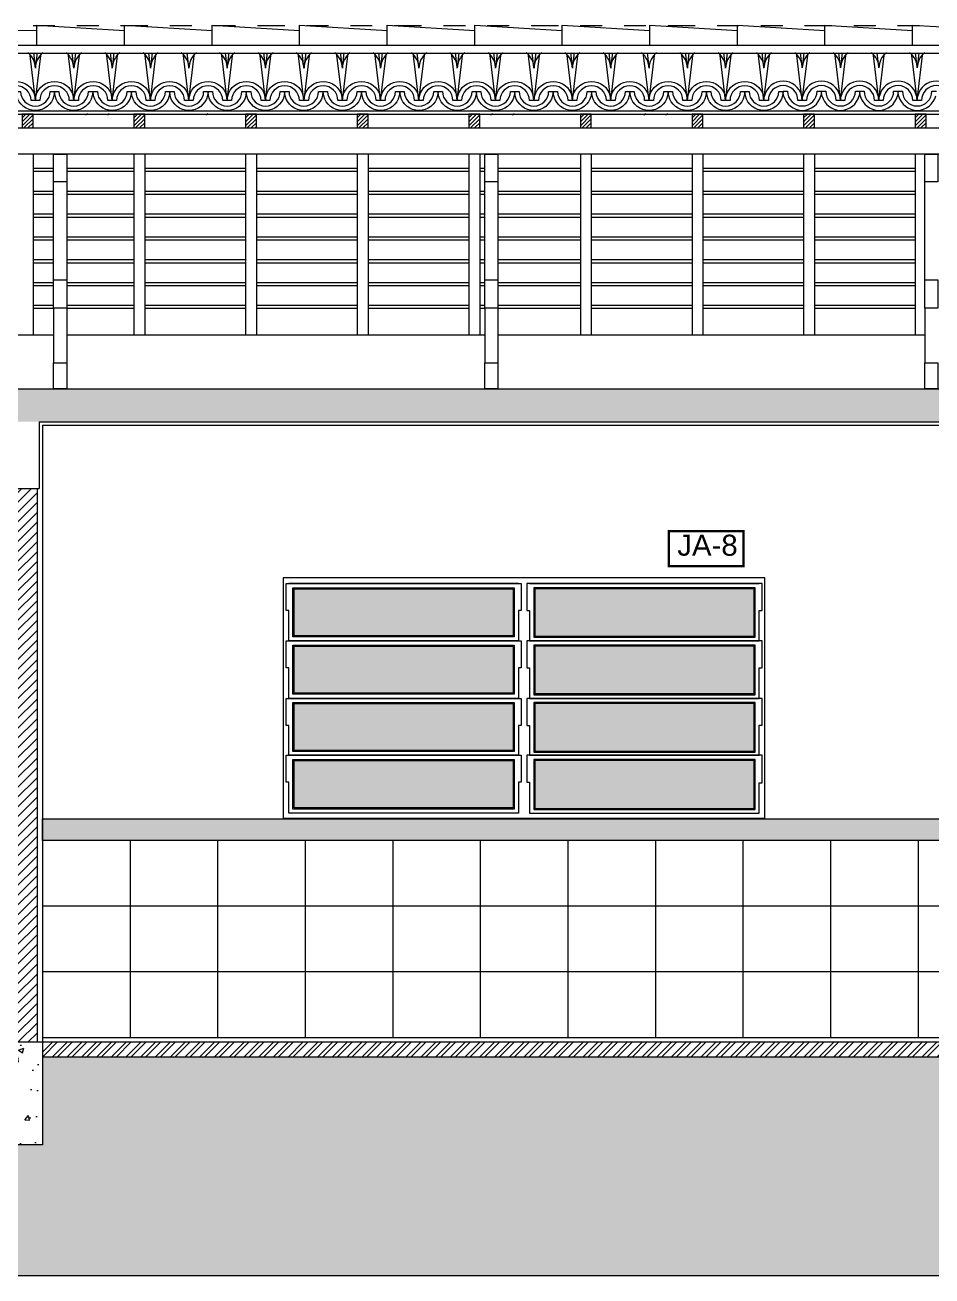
# Model space of a CAD drawing. Extents: x 183 to 373, y 23 to 105.
# Drawn here: x 257.56 to 261.7, y 79.7 to 85.42 of the extents above; entities that cross this region are included whole.
import ezdxf

# ---------------------------------------------------------------- set-up
doc = ezdxf.new("R2010")
doc.units = 0
doc.header["$LTSCALE"] = 0.005
doc.linetypes.add('C5', pattern=[60, 50, -5, 0, -5])
doc.linetypes.add('TRAÇO-2PTOS_P', pattern=[0.625, 0.25, -0.125, 0, -0.125, 0, -0.125])
doc.layers.get('0').update_dxf_attribs({"linetype": 'CONTINUOUS'})
for name, color, linetype in [('01', 1, 'CONTINUOUS'), ('252', 252, 'CONTINUOUS'), ('A-COTAS', 1, 'CONTINUOUS'), ('A-ESQUADRIAS', 2, 'CONTINUOUS'), ('A-PAREDE', 5, 'CONTINUOUS'), ('ARQ-EXO-1_100', 251, 'C5'), ('ARQ-HTC', 9, 'CONTINUOUS'), ('ARQ-PIS-CORTE', 2, 'CONTINUOUS'), ('ARQ-SMB-1_100', 1, 'CONTINUOUS'), ('ARQ-TLH-VISTA1', 2, 'CONTINUOUS'), ('ARQ-TLH-VISTA2', 1, 'CONTINUOUS'), ('ARQ-TXT-1_075', 2, 'CONTINUOUS'), ('BL-AR-TELHA 2', 2, 'CONTINUOUS'), ('MADEIRAMENTO', 2, 'CONTINUOUS')]:
    doc.layers.add(name, color=color, linetype=linetype)
doc.styles.add('ESC-50-A20', font='arial.ttf', dxfattribs={"height": 0.1})
pattern_1 = [(50, (92.865, 34.55552), (0.25505854, -0.02231472), [0.02667, -0.29337]), (355, (92.865, 34.55552), (-0.0493408, 0.2674796), [0.021336, -0.2346968]), (100.45144, (92.88625, 34.55366), (0.20571775, 0.24516485), [0.022666, -0.24932634]), (46.1842, (92.865, 34.62664), (0.37951066, -0.05885926), [0.040005, -0.440055]), (96.63556, (92.89662, 34.62174), (0.3323658, 0.3463966), [0.033999, -0.37398985]), (351.18415, (92.865, 34.62664), (0.3323658, 0.3463966), [0.03200395, -0.3520436]), (21, (92.90056, 34.60886), (0.21226015, -0.14317128), [0.02667, -0.29337]), (326, (92.90056, 34.60886), (0.08652284, 0.25786315), [0.021336, -0.234696]), (71.45144, (92.91824, 34.59693), (0.298783, 0.11469188), [0.022666, -0.2493259]), (37.5, (92.865, 34.55552), (0.004324045, 0.118377054), [0, -0.2318512, 0, -0.238252, 0, -0.235585]), (7.5, (92.865, 34.55552), (0.09354753, 0.140252805), [0, -0.1358392, 0, -0.2265172, 0, -0.089789]), (327.5, (92.7857, 34.55552), (0.189826833, -0.00802024), [0, -0.0889, 0, -0.277368, 0, -0.368046]), (317.5, (92.75014, 34.55552), (0.20738085, 0.03559709), [0, -0.11557, 0, -0.1842008, 0, -0.261366])]

msp = doc.modelspace()

# ---------------------------------------------------------------- hatches: boundary and pattern name
at = {"layer": 'A-COTAS'}
h = msp.add_hatch(color=252, dxfattribs=at)
h.set_gradient(color1=(91, 91, 91), one_color=1, tint=1, name='INVHEMISPHERICAL')
h.paths.add_polyline_path([(258.7867, 82.8394), (258.7867, 82.6249), (259.7879, 82.6249), (259.7879, 82.8394)])
h.paths.add_polyline_path([(258.7867, 82.5769), (258.7867, 82.3624), (259.7879, 82.3624), (259.7879, 82.5769)])
h.paths.add_polyline_path([(258.7867, 82.3144), (258.7867, 82.0999), (259.7879, 82.0999), (259.7879, 82.3144)])
h.paths.add_polyline_path([(258.7867, 82.0544), (258.7867, 81.8374), (259.7879, 81.8374), (259.7879, 82.0544)])
h.paths.add_polyline_path([(260.8879, 82.6226), (260.8879, 82.8394), (259.8867, 82.8394), (259.8867, 82.6226)])
h.paths.add_polyline_path([(260.8879, 82.3601), (260.8879, 82.5769), (259.8867, 82.5769), (259.8867, 82.3601)])
h.paths.add_polyline_path([(260.8879, 82.0976), (260.8879, 82.3144), (259.8867, 82.3144), (259.8867, 82.0976)])
h.paths.add_polyline_path([(259.8867, 82.0544), (259.8867, 81.8351), (260.8879, 81.8351), (260.8879, 82.0544)])
at = {"layer": 'A-ESQUADRIAS'}
h = msp.add_hatch(dxfattribs=at)
h.set_pattern_fill('GOST_WOOD', color=251, scale=0.01, angle=90)
h.set_pattern_definition([(180, (218.797824, -81.4883), (7e-18, 0.06), [0.1, -0.02]), (180, (218.817824, -81.4683), (7e-18, 0.06), [0.06, -0.015, 0.03, -0.015]), (180, (218.847824, -81.4483), (7e-18, 0.06), [0.1, -0.02])])
h.paths.add_polyline_path([(265.6373, 81.688), (265.6373, 81.788), (257.6373, 81.788), (257.6373, 81.688)])
at = {"layer": 'ARQ-HTC'}
h = msp.add_hatch(dxfattribs=at)
h.set_pattern_fill('ANSI31', color=256, scale=0.004, style=0)
h.set_pattern_definition([(45, (10.10506, 37.775708), (-0.0089802561, 0.0089802561), [])])
h.paths.add_polyline_path([(257.5447, 84.9458), (257.5947, 84.9458), (257.5947, 85.0085), (257.5447, 85.0085)])
h = msp.add_hatch(dxfattribs=at)
h.set_pattern_fill('ANSI31', color=256, scale=0.004, style=0)
h.set_pattern_definition([(45, (10.61506, 37.775708), (-0.0089802561, 0.0089802561), [])])
h.paths.add_polyline_path([(258.0547, 84.9458), (258.1047, 84.9458), (258.1047, 85.0085), (258.0547, 85.0085)])
h = msp.add_hatch(dxfattribs=at)
h.set_pattern_fill('ANSI31', color=256, scale=0.004, style=0)
h.set_pattern_definition([(45, (10.61506, 37.775708), (-0.0089802561, 0.0089802561), [])])
h.paths.add_polyline_path([(258.0547, 84.9458), (258.1047, 84.9458), (258.1047, 85.0085), (258.0547, 85.0085)])
h = msp.add_hatch(dxfattribs=at)
h.set_pattern_fill('ANSI31', color=256, scale=0.004, style=0)
h.set_pattern_definition([(45, (11.12506, 37.775708), (-0.0089802561, 0.0089802561), [])])
h.paths.add_polyline_path([(258.5647, 84.9458), (258.6147, 84.9458), (258.6147, 85.0085), (258.5647, 85.0085)])
h = msp.add_hatch(dxfattribs=at)
h.set_pattern_fill('ANSI31', color=256, scale=0.004, style=0)
h.set_pattern_definition([(45, (11.63506, 37.775708), (-0.0089802561, 0.0089802561), [])])
h.paths.add_polyline_path([(259.0747, 84.9458), (259.1247, 84.9458), (259.1247, 85.0085), (259.0747, 85.0085)])
h = msp.add_hatch(dxfattribs=at)
h.set_pattern_fill('ANSI31', color=256, scale=0.004, style=0)
h.set_pattern_definition([(45, (12.14506, 37.775708), (-0.0089802561, 0.0089802561), [])])
h.paths.add_polyline_path([(259.5847, 84.9458), (259.6347, 84.9458), (259.6347, 85.0085), (259.5847, 85.0085)])
h = msp.add_hatch(dxfattribs=at)
h.set_pattern_fill('ANSI31', color=256, scale=0.004, style=0)
h.set_pattern_definition([(45, (12.65506, 37.775708), (-0.0089802561, 0.0089802561), [])])
h.paths.add_polyline_path([(260.0947, 84.9458), (260.1447, 84.9458), (260.1447, 85.0085), (260.0947, 85.0085)])
h = msp.add_hatch(dxfattribs=at)
h.set_pattern_fill('ANSI31', color=256, scale=0.004, style=0)
h.set_pattern_definition([(45, (13.16506, 37.775708), (-0.0089802561, 0.0089802561), [])])
h.paths.add_polyline_path([(260.6047, 84.9458), (260.6547, 84.9458), (260.6547, 85.0085), (260.6047, 85.0085)])
h = msp.add_hatch(dxfattribs=at)
h.set_pattern_fill('ANSI31', color=256, scale=0.004, style=0)
h.set_pattern_definition([(45, (13.67506, 37.775708), (-0.0089802561, 0.0089802561), [])])
h.paths.add_polyline_path([(261.1147, 84.9458), (261.1647, 84.9458), (261.1647, 85.0085), (261.1147, 85.0085)])
h = msp.add_hatch(dxfattribs=at)
h.set_pattern_fill('ANSI31', color=256, scale=0.004, style=0)
h.set_pattern_definition([(45, (14.18506, 37.775708), (-0.0089802561, 0.0089802561), [])])
h.paths.add_polyline_path([(261.6247, 84.9458), (261.6747, 84.9458), (261.6747, 85.0085), (261.6247, 85.0085)])
h = msp.add_hatch(dxfattribs=at)
h.set_pattern_fill('AR-CONC', color=251, scale=0.0014, style=0)
h.set_pattern_definition(pattern_1)
h.paths.add_polyline_path([(262.7419, 83.7528), (253.4798, 83.7528), (253.4798, 83.6028), (262.7419, 83.6028)])
h = msp.add_hatch(dxfattribs=at)
h.set_pattern_fill('ANSI31', color=251, scale=0.01, style=0)
h.set_pattern_definition([(45, (92.864996, 34.55552), (-0.0224506403, 0.0224506403), [])])
h.paths.add_polyline_path([(257.5123, 83.2978), (257.6123, 83.2978), (257.6123, 80.7678), (257.5123, 80.7678)])
h = msp.add_hatch(dxfattribs=at)
h.set_pattern_fill('AR-CONC', color=251, scale=0.0014, style=0)
h.set_pattern_definition(pattern_1)
h.paths.add_polyline_path([(257.6373, 80.7678), (257.4873, 80.7678), (257.4873, 80.2978), (257.6373, 80.2978)])
h = msp.add_hatch(dxfattribs=at)
h.set_pattern_fill('ANSI32', color=251, scale=0.005, style=0)
h.set_pattern_definition([(45, (92.864996, 34.55552), (-0.03367596, 0.03367596), []), (45, (92.887447, 34.55552), (-0.03367596, 0.03367596), [])])
h.paths.add_polyline_path([(257.6373, 80.6978), (265.6373, 80.6978), (265.6373, 80.7678), (257.6373, 80.7678)])
h = msp.add_hatch(dxfattribs=at)
h.set_pattern_fill('EARTH', color=252, scale=0.02, angle=45, style=0)
h.set_pattern_definition([(45, (92.865, 34.55552), (1e-17, 0.17960512), [0.127, -0.127]), (45, (92.83132, 34.5892), (1e-17, 0.17960512), [0.127, -0.127]), (45, (92.79764, 34.62287), (1e-17, 0.17960512), [0.127, -0.127]), (135, (92.79764, 34.64532), (-0.17960512, 1e-17), [0.127, -0.127]), (135, (92.83132, 34.679), (-0.17960512, 1e-17), [0.127, -0.127]), (135, (92.865, 34.71267), (-0.17960512, 1e-17), [0.127, -0.127])])
h.paths.add_polyline_path([(249.3373, 80.2978), (249.3373, 80.6978), (247.7524, 80.6978), (247.7524, 79.6978), (267.5675, 79.6978), (267.5675, 80.6478), (265.7873, 80.6478), (265.7873, 80.2978), (265.6373, 80.2978), (265.6373, 80.6978), (257.6373, 80.6978), (257.6373, 80.2978), (257.4873, 80.2978), (257.4873, 80.6978), (249.4873, 80.6978), (249.4873, 80.2978)])

# ---------------------------------------------------------------- linework, layer by layer
at = {"color": 1}
msp.add_line((257.6373, 83.5878), (265.6373, 83.5878), dxfattribs=at)
at = {"color": 3}
for points in [[(257.5447, 84.9458), (257.5947, 84.9458), (257.5947, 85.0085), (257.5447, 85.0085)], [(258.0547, 84.9458), (258.1047, 84.9458), (258.1047, 85.0085), (258.0547, 85.0085)], [(258.0547, 84.9458), (258.1047, 84.9458), (258.1047, 85.0085), (258.0547, 85.0085)], [(258.5647, 84.9458), (258.6147, 84.9458), (258.6147, 85.0085), (258.5647, 85.0085)], [(259.0747, 84.9458), (259.1247, 84.9458), (259.1247, 85.0085), (259.0747, 85.0085)], [(259.5847, 84.9458), (259.6347, 84.9458), (259.6347, 85.0085), (259.5847, 85.0085)], [(260.0947, 84.9458), (260.1447, 84.9458), (260.1447, 85.0085), (260.0947, 85.0085)], [(260.6047, 84.9458), (260.6547, 84.9458), (260.6547, 85.0085), (260.6047, 85.0085)], [(261.1147, 84.9458), (261.1647, 84.9458), (261.1647, 85.0085), (261.1147, 85.0085)], [(261.6247, 84.9458), (261.6747, 84.9458), (261.6747, 85.0085), (261.6247, 85.0085)]]:
    msp.add_lwpolyline(points, close=True, dxfattribs=at)
at = {"layer": '01', "color": 251}
for p, q in [((257.5947, 84.8262), (257.5947, 84.0007)), ((258.0547, 84.8262), (258.0547, 84.0007)), ((258.0547, 84.8262), (258.0547, 84.0007)), ((258.1047, 84.8262), (258.1047, 84.0007)), ((258.1047, 84.8262), (258.1047, 84.0007)), ((258.5647, 84.8262), (258.5647, 84.0007)), ((258.6147, 84.8262), (258.6147, 84.0007)), ((259.0747, 84.8262), (259.0747, 84.0007)), ((259.1247, 84.8262), (259.1247, 84.0007)), ((259.5847, 84.8262), (259.5847, 84.0007)), ((259.6347, 84.8262), (259.6347, 84.0007)), ((260.0947, 84.8262), (260.0947, 84.0007)), ((260.1447, 84.8262), (260.1447, 84.0007)), ((260.6047, 84.8262), (260.6047, 84.0007)), ((260.6547, 84.8262), (260.6547, 84.0007)), ((261.1147, 84.8262), (261.1147, 84.0007)), ((261.1647, 84.8262), (261.1647, 84.0007)), ((261.6247, 84.8262), (261.6247, 84.0007)), ((257.6883, 84.7608), (257.5947, 84.7608)), ((258.0547, 84.7608), (257.7483, 84.7608)), ((258.5647, 84.7608), (258.1047, 84.7608)), ((259.0747, 84.7608), (258.6147, 84.7608)), ((259.5847, 84.7608), (259.1247, 84.7608)), ((259.6583, 84.7608), (259.6347, 84.7608)), ((260.0947, 84.7608), (259.7183, 84.7608)), ((260.6047, 84.7608), (260.1447, 84.7608)), ((261.1147, 84.7608), (260.6547, 84.7608)), ((261.6247, 84.7608), (261.1647, 84.7608)), ((257.6883, 84.7463), (257.5947, 84.7463)), ((258.0547, 84.7463), (257.7483, 84.7463)), ((258.5647, 84.7463), (258.1047, 84.7463)), ((259.0747, 84.7463), (258.6147, 84.7463)), ((259.5847, 84.7463), (259.1247, 84.7463)), ((259.6583, 84.7463), (259.6347, 84.7463)), ((260.0947, 84.7463), (259.7183, 84.7463)), ((260.6047, 84.7463), (260.1447, 84.7463)), ((261.1147, 84.7463), (260.6547, 84.7463)), ((261.6247, 84.7463), (261.1647, 84.7463)), ((257.6883, 84.6556), (257.5947, 84.6556)), ((257.6883, 84.6411), (257.5947, 84.6411)), ((258.0547, 84.6556), (257.7483, 84.6556)), ((258.0547, 84.6411), (257.7483, 84.6411)), ((258.5647, 84.6556), (258.1047, 84.6556)), ((258.5647, 84.6411), (258.1047, 84.6411)), ((259.0747, 84.6556), (258.6147, 84.6556)), ((259.0747, 84.6411), (258.6147, 84.6411)), ((259.5847, 84.6556), (259.1247, 84.6556)), ((259.5847, 84.6411), (259.1247, 84.6411)), ((259.6583, 84.6556), (259.6347, 84.6556)), ((259.6583, 84.6411), (259.6347, 84.6411)), ((260.0947, 84.6556), (259.7183, 84.6556)), ((260.0947, 84.6411), (259.7183, 84.6411)), ((260.6047, 84.6556), (260.1447, 84.6556)), ((260.6047, 84.6411), (260.1447, 84.6411)), ((261.1147, 84.6556), (260.6547, 84.6556)), ((261.1147, 84.6411), (260.6547, 84.6411)), ((261.6247, 84.6556), (261.1647, 84.6556)), ((261.6247, 84.6411), (261.1647, 84.6411)), ((257.6883, 84.5513), (257.5947, 84.5513)), ((257.6883, 84.5368), (257.5947, 84.5368)), ((258.0547, 84.5513), (257.7483, 84.5513)), ((258.0547, 84.5368), (257.7483, 84.5368)), ((258.5647, 84.5513), (258.1047, 84.5513)), ((258.5647, 84.5368), (258.1047, 84.5368)), ((259.0747, 84.5513), (258.6147, 84.5513)), ((259.0747, 84.5368), (258.6147, 84.5368)), ((259.5847, 84.5513), (259.1247, 84.5513)), ((259.5847, 84.5368), (259.1247, 84.5368)), ((259.6583, 84.5513), (259.6347, 84.5513)), ((259.6583, 84.5368), (259.6347, 84.5368)), ((260.0947, 84.5513), (259.7183, 84.5513)), ((260.0947, 84.5368), (259.7183, 84.5368)), ((260.6047, 84.5513), (260.1447, 84.5513)), ((260.6047, 84.5368), (260.1447, 84.5368)), ((261.1147, 84.5513), (260.6547, 84.5513)), ((261.1147, 84.5368), (260.6547, 84.5368)), ((261.6247, 84.5513), (261.1647, 84.5513)), ((261.6247, 84.5368), (261.1647, 84.5368)), ((257.6883, 84.4469), (257.5947, 84.4469)), ((257.6883, 84.4325), (257.5947, 84.4325)), ((258.0547, 84.4469), (257.7483, 84.4469)), ((258.0547, 84.4325), (257.7483, 84.4325)), ((258.5647, 84.4469), (258.1047, 84.4469)), ((258.5647, 84.4325), (258.1047, 84.4325)), ((259.0747, 84.4469), (258.6147, 84.4469)), ((259.0747, 84.4325), (258.6147, 84.4325)), ((259.5847, 84.4469), (259.1247, 84.4469)), ((259.5847, 84.4325), (259.1247, 84.4325)), ((259.6583, 84.4469), (259.6347, 84.4469)), ((259.6583, 84.4325), (259.6347, 84.4325)), ((260.0947, 84.4469), (259.7183, 84.4469)), ((260.0947, 84.4325), (259.7183, 84.4325)), ((260.6047, 84.4469), (260.1447, 84.4469)), ((260.6047, 84.4325), (260.1447, 84.4325)), ((261.1147, 84.4469), (260.6547, 84.4469)), ((261.1147, 84.4325), (260.6547, 84.4325)), ((261.6247, 84.4469), (261.1647, 84.4469)), ((261.6247, 84.4325), (261.1647, 84.4325)), ((257.6883, 84.3426), (257.5947, 84.3426)), ((257.6883, 84.3281), (257.5947, 84.3281)), ((258.0547, 84.3426), (257.7483, 84.3426)), ((258.0547, 84.3281), (257.7483, 84.3281)), ((258.5647, 84.3426), (258.1047, 84.3426)), ((258.5647, 84.3281), (258.1047, 84.3281)), ((259.0747, 84.3426), (258.6147, 84.3426)), ((259.0747, 84.3281), (258.6147, 84.3281)), ((259.5847, 84.3426), (259.1247, 84.3426)), ((259.5847, 84.3281), (259.1247, 84.3281)), ((259.6583, 84.3426), (259.6347, 84.3426)), ((259.6583, 84.3281), (259.6347, 84.3281)), ((260.0947, 84.3426), (259.7183, 84.3426)), ((260.0947, 84.3281), (259.7183, 84.3281)), ((260.6047, 84.3426), (260.1447, 84.3426)), ((260.6047, 84.3281), (260.1447, 84.3281)), ((261.1147, 84.3426), (260.6547, 84.3426)), ((261.1147, 84.3281), (260.6547, 84.3281)), ((261.6247, 84.3426), (261.1647, 84.3426)), ((261.6247, 84.3281), (261.1647, 84.3281)), ((257.6883, 84.2383), (257.5947, 84.2383)), ((258.0547, 84.2383), (257.7483, 84.2383)), ((258.5647, 84.2383), (258.1047, 84.2383)), ((259.0747, 84.2383), (258.6147, 84.2383)), ((259.5847, 84.2383), (259.1247, 84.2383)), ((259.6583, 84.2383), (259.6347, 84.2383)), ((260.0947, 84.2383), (259.7183, 84.2383)), ((260.6047, 84.2383), (260.1447, 84.2383)), ((261.1147, 84.2383), (260.6547, 84.2383)), ((261.6247, 84.2383), (261.1647, 84.2383)), ((257.6883, 84.2238), (257.5947, 84.2238)), ((258.0547, 84.2238), (257.7483, 84.2238)), ((258.5647, 84.2238), (258.1047, 84.2238)), ((259.0747, 84.2238), (258.6147, 84.2238)), ((259.5847, 84.2238), (259.1247, 84.2238)), ((259.6583, 84.2238), (259.6347, 84.2238)), ((260.0947, 84.2238), (259.7183, 84.2238)), ((260.6047, 84.2238), (260.1447, 84.2238)), ((261.1147, 84.2238), (260.6547, 84.2238)), ((261.6247, 84.2238), (261.1647, 84.2238)), ((257.6883, 84.1348), (257.5947, 84.1348)), ((258.0547, 84.1348), (257.7483, 84.1348)), ((258.5647, 84.1348), (258.1047, 84.1348)), ((259.0747, 84.1348), (258.6147, 84.1348)), ((259.5847, 84.1348), (259.1247, 84.1348)), ((259.6583, 84.1348), (259.6347, 84.1348)), ((260.0947, 84.1348), (259.7183, 84.1348)), ((260.6047, 84.1348), (260.1447, 84.1348)), ((261.1147, 84.1348), (260.6547, 84.1348)), ((261.6247, 84.1348), (261.1647, 84.1348)), ((257.6883, 84.1203), (257.5947, 84.1203)), ((258.0547, 84.1203), (257.7483, 84.1203)), ((258.5647, 84.1203), (258.1047, 84.1203)), ((259.0747, 84.1203), (258.6147, 84.1203)), ((259.5847, 84.1203), (259.1247, 84.1203)), ((259.6583, 84.1203), (259.6347, 84.1203)), ((260.0947, 84.1203), (259.7183, 84.1203)), ((260.6047, 84.1203), (260.1447, 84.1203)), ((261.1147, 84.1203), (260.6547, 84.1203)), ((261.6247, 84.1203), (261.1647, 84.1203)), ((255.7783, 84.0007), (257.6883, 84.0007)), ((257.7483, 84.0007), (259.6583, 84.0007)), ((259.7183, 84.0007), (261.6683, 84.0007))]:
    msp.add_line(p, q, dxfattribs=at)
at = {"layer": '01'}
msp.add_line((257.6373, 83.5878), (257.6373, 80.7678), dxfattribs=at)
at = {"layer": '252'}
for p, q in [((258.0373, 81.688), (258.0373, 80.7878)), ((258.4373, 81.688), (258.4373, 80.7878)), ((258.8373, 81.688), (258.8373, 80.7878)), ((259.2373, 81.688), (259.2373, 80.7878)), ((259.6373, 81.688), (259.6373, 80.7878)), ((260.0373, 81.688), (260.0373, 80.7878)), ((260.4373, 81.688), (260.4373, 80.7878)), ((260.8373, 81.688), (260.8373, 80.7878)), ((261.2373, 81.688), (261.2373, 80.7878)), ((261.6373, 81.688), (261.6373, 80.7878)), ((265.6373, 81.388), (257.6373, 81.388)), ((265.6373, 81.088), (257.6373, 81.088))]:
    msp.add_line(p, q, dxfattribs=at)
at = {"layer": 'A-COTAS'}
for p, q in [((260.9373, 82.8888), (258.7373, 82.8888)), ((258.7373, 82.8888), (258.7373, 81.7888)), ((260.9373, 81.7888), (260.9373, 82.8888)), ((258.75, 82.8634), (259.8246, 82.8634)), ((258.75, 82.7399), (258.75, 82.8634)), ((259.8119, 82.8634), (258.7627, 82.8634)), ((258.7817, 82.8444), (259.7929, 82.8444)), ((258.7817, 82.6199), (258.7817, 82.8444)), ((258.7867, 82.8394), (259.7879, 82.8394)), ((258.7867, 82.6249), (258.7867, 82.8394)), ((259.7879, 82.8394), (259.7879, 82.6249)), ((259.7929, 82.8444), (259.7929, 82.6199)), ((259.8246, 82.8634), (259.8246, 82.7399)), ((260.9246, 82.8634), (259.85, 82.8634)), ((259.85, 82.8634), (259.85, 82.7399)), ((259.8627, 82.8634), (260.9119, 82.8634)), ((260.8929, 82.8444), (259.8817, 82.8444)), ((259.8817, 82.8444), (259.8817, 82.6176)), ((260.8879, 82.8394), (259.8867, 82.8394)), ((259.8867, 82.8394), (259.8867, 82.6226)), ((260.8879, 82.6226), (260.8879, 82.8394)), ((260.8929, 82.6176), (260.8929, 82.8444)), ((260.9246, 82.7401), (260.9246, 82.8634)), ((258.7627, 82.7399), (258.75, 82.7399)), ((258.7627, 82.6009), (258.7627, 82.7399)), ((259.8246, 82.7399), (259.8119, 82.7399)), ((259.8119, 82.7399), (259.8119, 82.6009)), ((259.85, 82.7399), (259.8627, 82.7399)), ((259.8627, 82.7399), (259.8627, 82.6009)), ((260.9119, 82.6009), (260.9119, 82.7401)), ((260.9119, 82.7401), (260.9246, 82.7401)), ((258.75, 82.6009), (259.8246, 82.6009)), ((258.75, 82.4774), (258.75, 82.6009)), ((259.8119, 82.6009), (258.7627, 82.6009)), ((259.8119, 82.6009), (258.7627, 82.6009)), ((259.7929, 82.6199), (258.7817, 82.6199)), ((258.7817, 82.5819), (259.7929, 82.5819)), ((258.7817, 82.3574), (258.7817, 82.5819)), ((259.7879, 82.6249), (258.7867, 82.6249)), ((259.7929, 82.5819), (259.7929, 82.3574)), ((259.8246, 82.6009), (259.8246, 82.4774)), ((260.9246, 82.6009), (259.85, 82.6009)), ((259.85, 82.6009), (259.85, 82.4774)), ((259.8627, 82.6009), (260.9119, 82.6009)), ((259.8627, 82.6009), (260.9119, 82.6009)), ((259.8817, 82.6176), (260.8929, 82.6176)), ((260.8929, 82.5819), (259.8817, 82.5819)), ((259.8817, 82.5819), (259.8817, 82.3551)), ((259.8867, 82.6226), (260.8879, 82.6226)), ((260.8929, 82.3551), (260.8929, 82.5819)), ((260.9246, 82.4776), (260.9246, 82.6009)), ((258.7867, 82.5769), (259.7879, 82.5769)), ((258.7867, 82.3624), (258.7867, 82.5769)), ((259.7879, 82.5769), (259.7879, 82.3624)), ((260.8879, 82.5769), (259.8867, 82.5769)), ((259.8867, 82.5769), (259.8867, 82.3601)), ((260.8879, 82.3601), (260.8879, 82.5769)), ((258.7627, 82.4774), (258.75, 82.4774)), ((258.7627, 82.3384), (258.7627, 82.4774)), ((259.8246, 82.4774), (259.8119, 82.4774)), ((259.8119, 82.4774), (259.8119, 82.3384)), ((259.85, 82.4774), (259.8627, 82.4774)), ((259.8627, 82.4774), (259.8627, 82.3384)), ((260.9119, 82.3384), (260.9119, 82.4776)), ((260.9119, 82.4776), (260.9246, 82.4776)), ((259.7929, 82.3574), (258.7817, 82.3574)), ((259.7879, 82.3624), (258.7867, 82.3624)), ((259.8817, 82.3551), (260.8929, 82.3551)), ((259.8867, 82.3601), (260.8879, 82.3601)), ((258.75, 82.3384), (259.8246, 82.3384)), ((258.75, 82.2149), (258.75, 82.3384)), ((259.8119, 82.3384), (258.7627, 82.3384)), ((259.8119, 82.3384), (258.7627, 82.3384)), ((258.7817, 82.3194), (259.7929, 82.3194)), ((258.7817, 82.0949), (258.7817, 82.3194)), ((258.7867, 82.3144), (259.7879, 82.3144)), ((258.7867, 82.0999), (258.7867, 82.3144)), ((259.7879, 82.3144), (259.7879, 82.0999)), ((259.7929, 82.3194), (259.7929, 82.0949)), ((259.8246, 82.3384), (259.8246, 82.2149)), ((260.9246, 82.3384), (259.85, 82.3384)), ((259.85, 82.3384), (259.85, 82.2149)), ((259.8627, 82.3384), (260.9119, 82.3384)), ((259.8627, 82.3384), (260.9119, 82.3384)), ((260.8929, 82.3194), (259.8817, 82.3194)), ((259.8817, 82.3194), (259.8817, 82.0926)), ((260.8879, 82.3144), (259.8867, 82.3144)), ((259.8867, 82.3144), (259.8867, 82.0976)), ((260.8879, 82.0976), (260.8879, 82.3144)), ((260.8929, 82.0926), (260.8929, 82.3194)), ((260.9246, 82.2151), (260.9246, 82.3384)), ((258.7627, 82.2149), (258.75, 82.2149)), ((258.7627, 82.0784), (258.7627, 82.2149)), ((259.8246, 82.2149), (259.8119, 82.2149)), ((259.8119, 82.2149), (259.8119, 82.0784)), ((259.85, 82.2149), (259.8627, 82.2149)), ((259.8627, 82.2149), (259.8627, 82.0784)), ((260.9119, 82.0784), (260.9119, 82.2151)), ((260.9119, 82.2151), (260.9246, 82.2151)), ((258.75, 82.0784), (259.8246, 82.0784)), ((258.75, 81.9549), (258.75, 82.0784)), ((259.8119, 82.0784), (258.7627, 82.0784)), ((259.8119, 82.0784), (258.7627, 82.0784)), ((259.7929, 82.0949), (258.7817, 82.0949)), ((259.7879, 82.0999), (258.7867, 82.0999)), ((259.8246, 82.0784), (259.8246, 81.9549)), ((260.9246, 82.0784), (259.85, 82.0784)), ((259.85, 82.0784), (259.85, 81.9549)), ((259.8627, 82.0784), (260.9119, 82.0784)), ((259.8627, 82.0784), (260.9119, 82.0784)), ((259.8817, 82.0926), (260.8929, 82.0926)), ((259.8867, 82.0976), (260.8879, 82.0976)), ((260.9246, 81.9526), (260.9246, 82.0784)), ((258.7817, 82.0594), (259.7929, 82.0594)), ((258.7817, 81.8324), (258.7817, 82.0594)), ((258.7867, 82.0544), (259.7879, 82.0544)), ((258.7867, 81.8374), (258.7867, 82.0544)), ((259.7879, 82.0544), (259.7879, 81.8374)), ((259.7929, 82.0594), (259.7929, 81.8324)), ((260.8929, 82.0594), (259.8817, 82.0594)), ((259.8817, 82.0594), (259.8817, 81.8301)), ((260.8879, 82.0544), (259.8867, 82.0544)), ((259.8867, 82.0544), (259.8867, 81.8351)), ((260.8879, 81.8351), (260.8879, 82.0544)), ((260.8929, 81.8301), (260.8929, 82.0594)), ((258.7627, 81.9549), (258.75, 81.9549)), ((258.7627, 81.8134), (258.7627, 81.9549)), ((259.8246, 81.9549), (259.8119, 81.9549)), ((259.8119, 81.9549), (259.8119, 81.8134)), ((259.85, 81.9549), (259.8627, 81.9549)), ((259.8627, 81.9549), (259.8627, 81.8134)), ((260.9119, 81.8134), (260.9119, 81.9526)), ((260.9119, 81.9526), (260.9246, 81.9526)), ((259.7879, 81.8374), (258.7867, 81.8374)), ((259.8867, 81.8351), (260.8879, 81.8351)), ((260.9373, 81.7888), (258.7373, 81.7888)), ((259.8119, 81.8134), (258.7627, 81.8134)), ((259.7929, 81.8324), (258.7817, 81.8324)), ((259.8627, 81.8134), (260.9119, 81.8134)), ((259.8817, 81.8301), (260.8929, 81.8301))]:
    msp.add_line(p, q, dxfattribs=at)
msp.add_lwpolyline([(257.6373, 81.788), (265.6373, 81.788), (265.6373, 81.688), (257.6373, 81.688)], close=True, dxfattribs=at)
at = {"layer": 'A-PAREDE', "color": 5}
for p, q in [((241.1873, 83.7528), (265.7723, 83.7528)), ((257.6223, 83.6028), (257.6223, 83.2978)), ((257.6223, 83.6028), (265.6523, 83.6028)), ((257.5023, 83.2978), (257.6223, 83.2978)), ((257.5023, 83.2978), (257.6223, 83.2978)), ((257.6123, 83.2978), (257.6123, 80.7678)), ((241.3373, 80.7678), (257.6373, 80.7678)), ((257.6373, 80.7678), (265.7873, 80.7678)), ((265.6373, 80.6978), (257.6373, 80.6978))]:
    msp.add_line(p, q, dxfattribs=at)
at = {"layer": 'A-PAREDE'}
for points in [[(257.6883, 84.8262), (257.7483, 84.8262), (257.7483, 84.7002), (257.6883, 84.7002)], [(259.6583, 84.8262), (259.7183, 84.8262), (259.7183, 84.7002), (259.6583, 84.7002)], [(261.6683, 84.8262), (261.7283, 84.8262), (261.7283, 84.7002), (261.6683, 84.7002)], [(257.6883, 84.2518), (257.7483, 84.2518), (257.7483, 84.1227), (257.6883, 84.1227)], [(259.6583, 84.2518), (259.7183, 84.2518), (259.7183, 84.1227), (259.6583, 84.1227)], [(261.6683, 84.2518), (261.7283, 84.2518), (261.7283, 84.1227), (261.6683, 84.1227)], [(257.6883, 83.8728), (257.7483, 83.8728), (257.7483, 83.7528), (257.6883, 83.7528)], [(259.6583, 83.8728), (259.7183, 83.8728), (259.7183, 83.7528), (259.6583, 83.7528)], [(261.6683, 83.8728), (261.7283, 83.8728), (261.7283, 83.7528), (261.6683, 83.7528)]]:
    msp.add_lwpolyline(points, close=True, dxfattribs=at)
at = {"layer": 'A-PAREDE', "color": 5}
msp.add_lwpolyline([(257.4873, 80.7678), (257.6373, 80.7678), (257.6373, 80.2978), (257.4873, 80.2978)], close=True, dxfattribs=at)
at = {"layer": 'ARQ-EXO-1_100', "color": 252, "linetype": 'TRAÇO-2PTOS_P', "ltscale": 100}
for p, q in [((205.4942, 85.4144), (267.0085, 85.4144)), ((205.4942, 83.7528), (267.0085, 83.7528)), ((257.6373, 80.7878), (267.0085, 80.7878))]:
    msp.add_line(p, q, dxfattribs=at)
at = {"layer": 'ARQ-HTC', "color": 252}
msp.add_lwpolyline([(267.5675, 80.6478), (267.5675, 79.6978), (227.9373, 79.6978)], dxfattribs=at)
at = {"layer": 'ARQ-PIS-CORTE'}
msp.add_line((257.6373, 80.7878), (265.6373, 80.7878), dxfattribs=at)
at = {"layer": 'ARQ-SMB-1_100', "color": 252, "ltscale": 10, "const_width": 0.0107}
msp.add_lwpolyline([(260.4988, 82.9434), (260.8398, 82.9434), (260.8398, 83.1034), (260.4988, 83.1034)], close=True, dxfattribs=at)
at = {"layer": 'ARQ-TLH-VISTA1'}
for p, q in [((261.0234, 85.0931), (261.0209, 85.1139)), ((261.0209, 85.1139), (261.0409, 85.1139)), ((261.1759, 85.1139), (261.1959, 85.1139)), ((261.1959, 85.1139), (261.1934, 85.0931)), ((261.1984, 85.0931), (261.1959, 85.1139)), ((261.1959, 85.1139), (261.2159, 85.1139)), ((261.3509, 85.1139), (261.3709, 85.1139)), ((261.3709, 85.1139), (261.3684, 85.0931)), ((261.3734, 85.0931), (261.3709, 85.1139)), ((261.3709, 85.1139), (261.3909, 85.1139)), ((261.5259, 85.1139), (261.5459, 85.1139)), ((261.5459, 85.1139), (261.5434, 85.0931)), ((261.5484, 85.0931), (261.5459, 85.1139)), ((261.5459, 85.1139), (261.5659, 85.1139)), ((261.7009, 85.1139), (261.7209, 85.1139)), ((260.9334, 85.072), (260.9359, 85.0927)), ((260.9534, 85.072), (260.9334, 85.072)), ((261.1084, 85.072), (261.0884, 85.072)), ((261.1059, 85.0927), (261.1084, 85.072)), ((261.1084, 85.072), (261.1109, 85.0927)), ((261.1284, 85.072), (261.1084, 85.072)), ((261.2834, 85.072), (261.2634, 85.072)), ((261.2809, 85.0927), (261.2834, 85.072)), ((261.2834, 85.072), (261.2859, 85.0927)), ((261.3034, 85.072), (261.2834, 85.072)), ((261.4584, 85.072), (261.4384, 85.072)), ((261.4559, 85.0927), (261.4584, 85.072)), ((261.4584, 85.072), (261.4609, 85.0927)), ((261.4784, 85.072), (261.4584, 85.072)), ((261.6334, 85.072), (261.6134, 85.072)), ((261.6309, 85.0927), (261.6334, 85.072)), ((261.6334, 85.072), (261.6359, 85.0927)), ((261.6534, 85.072), (261.6334, 85.072)), ((211.6447, 85.0243), (262.7298, 85.0243)), ((257.6883, 84.2518), (257.6883, 84.7002)), ((257.7483, 84.7002), (257.7483, 84.2518)), ((259.6583, 84.2518), (259.6583, 84.7002)), ((259.7183, 84.7002), (259.7183, 84.2518)), ((261.6683, 84.2518), (261.6683, 84.7002)), ((257.6883, 84.1227), (257.6883, 83.8728)), ((257.7483, 84.1227), (257.7483, 83.8728)), ((259.6583, 84.1227), (259.6583, 83.8728)), ((259.7183, 84.1227), (259.7183, 83.8728)), ((261.6683, 84.1227), (261.6683, 83.8728))]:
    msp.add_line(p, q, dxfattribs=at)
for points in [[(257.6024, 85.0919), (257.6049, 85.0711), (257.5849, 85.0711, 1), (257.4499, 85.0711), (257.4299, 85.0711), (257.4324, 85.0919, -0.785113)], [(257.7774, 85.0919), (257.7799, 85.0711), (257.7599, 85.0711, 1), (257.6249, 85.0711), (257.6049, 85.0711), (257.6074, 85.0919, -0.785113)], [(257.9536, 85.0919), (257.9561, 85.0711), (257.9361, 85.0711, 1), (257.8011, 85.0711), (257.7811, 85.0711), (257.7836, 85.0919, -0.785113)], [(258.1286, 85.0919), (258.1311, 85.0711), (258.1111, 85.0711, 1), (257.9761, 85.0711), (257.9561, 85.0711), (257.9586, 85.0919, -0.785113)], [(258.3036, 85.0919), (258.3061, 85.0711), (258.2861, 85.0711, 1), (258.1511, 85.0711), (258.1311, 85.0711), (258.1336, 85.0919, -0.785113)], [(258.4786, 85.0919), (258.4811, 85.0711), (258.4611, 85.0711, 1), (258.3261, 85.0711), (258.3061, 85.0711), (258.3086, 85.0919, -0.785113)], [(258.6536, 85.0919), (258.6561, 85.0711), (258.6361, 85.0711, 1), (258.5011, 85.0711), (258.4811, 85.0711), (258.4836, 85.0919, -0.785113)], [(258.8286, 85.0919), (258.8311, 85.0711), (258.8111, 85.0711, 1), (258.6761, 85.0711), (258.6561, 85.0711), (258.6586, 85.0919, -0.785113)], [(259.0047, 85.0919), (259.0072, 85.0711), (258.9872, 85.0711, 1), (258.8522, 85.0711), (258.8322, 85.0711), (258.8347, 85.0919, -0.785113)], [(259.1797, 85.0919), (259.1822, 85.0711), (259.1622, 85.0711, 1), (259.0272, 85.0711), (259.0072, 85.0711), (259.0097, 85.0919, -0.785113)], [(259.3547, 85.0919), (259.3572, 85.0711), (259.3372, 85.0711, 1), (259.2022, 85.0711), (259.1822, 85.0711), (259.1847, 85.0919, -0.785113)], [(259.5297, 85.0919), (259.5322, 85.0711), (259.5122, 85.0711, 1), (259.3772, 85.0711), (259.3572, 85.0711), (259.3597, 85.0919, -0.785113)], [(259.7047, 85.0919), (259.7072, 85.0711), (259.6872, 85.0711, 1), (259.5522, 85.0711), (259.5322, 85.0711), (259.5347, 85.0919, -0.785113)], [(259.8797, 85.0919), (259.8822, 85.0711), (259.8622, 85.0711, 1), (259.7272, 85.0711), (259.7072, 85.0711), (259.7097, 85.0919, -0.785113)], [(260.0558, 85.0919), (260.0583, 85.0711), (260.0383, 85.0711, 1), (259.9033, 85.0711), (259.8833, 85.0711), (259.8858, 85.0919, -0.785113)], [(260.2308, 85.0919), (260.2333, 85.0711), (260.2133, 85.0711, 1), (260.0783, 85.0711), (260.0583, 85.0711), (260.0608, 85.0919, -0.785113)], [(260.4058, 85.0919), (260.4083, 85.0711), (260.3883, 85.0711, 1), (260.2533, 85.0711), (260.2333, 85.0711), (260.2358, 85.0919, -0.785113)], [(260.5808, 85.0919), (260.5833, 85.0711), (260.5633, 85.0711, 1), (260.4283, 85.0711), (260.4083, 85.0711), (260.4108, 85.0919, -0.785113)], [(260.7558, 85.0919), (260.7583, 85.0711), (260.7383, 85.0711, 1), (260.6033, 85.0711), (260.5833, 85.0711), (260.5858, 85.0919, -0.785113)], [(260.9308, 85.0919), (260.9333, 85.0711), (260.9133, 85.0711, 1), (260.7783, 85.0711), (260.7583, 85.0711), (260.7608, 85.0919, -0.785113)], [(257.5199, 85.0923), (257.5174, 85.1131), (257.5374, 85.1131, 1), (257.6724, 85.1131), (257.6924, 85.1131), (257.6899, 85.0923, -0.785113)], [(257.6949, 85.0923), (257.6924, 85.1131), (257.7124, 85.1131, 1), (257.8474, 85.1131), (257.8674, 85.1131), (257.8649, 85.0923, -0.785113)], [(257.8711, 85.0923), (257.8686, 85.1131), (257.8886, 85.1131, 1), (258.0236, 85.1131), (258.0436, 85.1131), (258.0411, 85.0923, -0.785113)], [(258.0461, 85.0923), (258.0436, 85.1131), (258.0636, 85.1131, 1), (258.1986, 85.1131), (258.2186, 85.1131), (258.2161, 85.0923, -0.785113)], [(258.2211, 85.0923), (258.2186, 85.1131), (258.2386, 85.1131, 1), (258.3736, 85.1131), (258.3936, 85.1131), (258.3911, 85.0923, -0.785113)], [(258.3961, 85.0923), (258.3936, 85.1131), (258.4136, 85.1131, 1), (258.5486, 85.1131), (258.5686, 85.1131), (258.5661, 85.0923, -0.785113)], [(258.5711, 85.0923), (258.5686, 85.1131), (258.5886, 85.1131, 1), (258.7236, 85.1131), (258.7436, 85.1131), (258.7411, 85.0923, -0.785113)], [(258.7461, 85.0923), (258.7436, 85.1131), (258.7636, 85.1131, 1), (258.8986, 85.1131), (258.9186, 85.1131), (258.9161, 85.0923, -0.785113)], [(258.9222, 85.0923), (258.9197, 85.1131), (258.9397, 85.1131, 1), (259.0747, 85.1131), (259.0947, 85.1131), (259.0922, 85.0923, -0.785113)], [(259.0972, 85.0923), (259.0947, 85.1131), (259.1147, 85.1131, 1), (259.2497, 85.1131), (259.2697, 85.1131), (259.2672, 85.0923, -0.785113)], [(259.2722, 85.0923), (259.2697, 85.1131), (259.2897, 85.1131, 1), (259.4247, 85.1131), (259.4447, 85.1131), (259.4422, 85.0923, -0.785113)], [(259.4472, 85.0923), (259.4447, 85.1131), (259.4647, 85.1131, 1), (259.5997, 85.1131), (259.6197, 85.1131), (259.6172, 85.0923, -0.785113)], [(259.6222, 85.0923), (259.6197, 85.1131), (259.6397, 85.1131, 1), (259.7747, 85.1131), (259.7947, 85.1131), (259.7922, 85.0923, -0.785113)], [(259.7972, 85.0923), (259.7947, 85.1131), (259.8147, 85.1131, 1), (259.9497, 85.1131), (259.9697, 85.1131), (259.9672, 85.0923, -0.785113)], [(259.9733, 85.0923), (259.9708, 85.1131), (259.9908, 85.1131, 1), (260.1258, 85.1131), (260.1458, 85.1131), (260.1433, 85.0923, -0.785113)], [(260.1483, 85.0923), (260.1458, 85.1131), (260.1658, 85.1131, 1), (260.3008, 85.1131), (260.3208, 85.1131), (260.3183, 85.0923, -0.785113)], [(260.3233, 85.0923), (260.3208, 85.1131), (260.3408, 85.1131, 1), (260.4758, 85.1131), (260.4958, 85.1131), (260.4933, 85.0923, -0.785113)], [(260.4983, 85.0923), (260.4958, 85.1131), (260.5158, 85.1131, 1), (260.6508, 85.1131), (260.6708, 85.1131), (260.6683, 85.0923, -0.785113)], [(260.6733, 85.0923), (260.6708, 85.1131), (260.6908, 85.1131, 1), (260.8258, 85.1131), (260.8458, 85.1131), (260.8433, 85.0923, -0.785113)], [(260.8483, 85.0923), (260.8458, 85.1131), (260.8658, 85.1131, 1), (261.0008, 85.1131), (261.0208, 85.1131), (261.0183, 85.0923, -0.785113)]]:
    msp.add_lwpolyline(points, format="xyb", close=True, dxfattribs=at)
for centre, radius, start, end in [((261.0209, 85.072), 0.0875, 13.7282, 166.2718), ((261.1959, 85.072), 0.0875, 13.7282, 166.2718), ((261.3709, 85.072), 0.0875, 13.7282, 166.2718), ((261.5459, 85.072), 0.0875, 13.7282, 166.2718), ((261.7209, 85.072), 0.0875, 13.7282, 166.2718), ((261.0209, 85.072), 0.0675, 0, 180), ((261.1084, 85.1139), 0.0675, 180, 0), ((261.1959, 85.072), 0.0675, 0, 180), ((261.2834, 85.1139), 0.0675, 180, 0), ((261.3709, 85.072), 0.0675, 0, 180), ((261.4584, 85.1139), 0.0675, 180, 0), ((261.5459, 85.072), 0.0675, 0, 180), ((261.6334, 85.1139), 0.0675, 180, 0), ((261.7209, 85.072), 0.0675, 0, 180), ((261.1084, 85.1139), 0.0875, 193.7282, 346.2718), ((261.2834, 85.1139), 0.0875, 193.7282, 346.2718), ((261.4584, 85.1139), 0.0875, 193.7282, 346.2718), ((261.6334, 85.1139), 0.0875, 193.7282, 346.2718)]:
    msp.add_arc(centre, radius, start, end, dxfattribs=at)
at = {"layer": 'ARQ-TLH-VISTA2', "color": 1}
for p, q in [((257.8368, 85.0044), (257.8371, 85.0068)), ((257.9368, 85.0045), (257.9371, 85.0069)), ((258.3868, 85.0045), (258.3871, 85.0069)), ((259.0868, 85.0045), (259.0871, 85.0069)), ((259.6868, 85.0044), (259.6871, 85.0068)), ((259.7868, 85.0045), (259.7871, 85.0069)), ((260.3868, 85.0044), (260.3871, 85.0068)), ((260.4868, 85.0045), (260.4871, 85.0069))]:
    msp.add_line(p, q, dxfattribs=at)
for centre in [(257.8995, 84.9454), (257.9995, 84.9455), (258.4495, 84.9455), (259.1495, 84.9455), (259.7495, 84.9454), (259.8495, 84.9455), (260.4495, 84.9454), (260.5495, 84.9455)]:
    msp.add_arc(centre, 0.0875, 130.6146, 135.7164, dxfattribs=at)
at = {"layer": 'BL-AR-TELHA 2'}
for p, q in [((257.605, 85.072), (257.5789, 85.2892)), ((257.605, 85.2242), (257.5972, 85.2892)), ((257.605, 85.072), (257.6312, 85.2892)), ((257.6056, 85.2195), (257.614, 85.2892)), ((257.78, 85.072), (257.7539, 85.2892)), ((257.78, 85.2242), (257.7722, 85.2892)), ((257.7812, 85.0719), (257.8073, 85.2892)), ((257.7817, 85.2195), (257.7901, 85.2892)), ((257.9562, 85.0719), (257.93, 85.2892)), ((257.9562, 85.2242), (257.9483, 85.2892)), ((257.9562, 85.0719), (257.9823, 85.2892)), ((257.9567, 85.2195), (257.9651, 85.2892)), ((258.1312, 85.0719), (258.105, 85.2892)), ((258.1312, 85.2242), (258.1233, 85.2892)), ((258.1312, 85.0719), (258.1573, 85.2892)), ((258.1317, 85.2195), (258.1401, 85.2892)), ((258.3062, 85.0719), (258.28, 85.2892)), ((258.3062, 85.2242), (258.2983, 85.2892)), ((258.3062, 85.0719), (258.3323, 85.2892)), ((258.4812, 85.0719), (258.455, 85.2892)), ((258.4812, 85.2242), (258.4733, 85.2892)), ((258.4812, 85.072), (258.5073, 85.2892)), ((258.4817, 85.2195), (258.4901, 85.2892)), ((258.6562, 85.072), (258.63, 85.2892)), ((258.6562, 85.2242), (258.6483, 85.2892)), ((258.6562, 85.072), (258.6823, 85.2892)), ((258.6567, 85.2195), (258.6651, 85.2892)), ((258.8312, 85.072), (258.805, 85.2892)), ((258.8312, 85.2242), (258.8233, 85.2892)), ((258.8323, 85.0719), (258.8584, 85.2892)), ((258.8329, 85.2195), (258.8412, 85.2892)), ((259.0073, 85.0719), (258.9811, 85.2892)), ((259.0073, 85.2242), (258.9995, 85.2892)), ((259.0073, 85.0719), (259.0334, 85.2892)), ((259.0079, 85.2195), (259.0162, 85.2892)), ((259.1823, 85.0719), (259.1561, 85.2892)), ((259.1823, 85.2242), (259.1745, 85.2892)), ((259.1823, 85.0719), (259.2084, 85.2892)), ((259.1829, 85.2195), (259.1912, 85.2892)), ((259.3573, 85.0719), (259.3311, 85.2892)), ((259.3573, 85.2242), (259.3495, 85.2892)), ((259.3573, 85.0719), (259.3834, 85.2892)), ((259.5323, 85.0719), (259.5061, 85.2892)), ((259.5323, 85.2242), (259.5245, 85.2892)), ((259.5323, 85.072), (259.5584, 85.2892)), ((259.5329, 85.2195), (259.5412, 85.2892)), ((259.7073, 85.072), (259.6811, 85.2892)), ((259.7073, 85.2242), (259.6995, 85.2892)), ((259.7073, 85.072), (259.7334, 85.2892)), ((259.7079, 85.2195), (259.7162, 85.2892)), ((259.8823, 85.072), (259.8561, 85.2892)), ((259.8823, 85.2242), (259.8745, 85.2892)), ((259.8834, 85.0719), (259.9096, 85.2892)), ((259.884, 85.2195), (259.8924, 85.2892)), ((260.0584, 85.0719), (260.0323, 85.2892)), ((260.0584, 85.2242), (260.0506, 85.2892)), ((260.0584, 85.0719), (260.0846, 85.2892)), ((260.059, 85.2195), (260.0674, 85.2892)), ((260.2334, 85.0719), (260.2073, 85.2892)), ((260.2334, 85.2242), (260.2256, 85.2892)), ((260.2334, 85.0719), (260.2596, 85.2892)), ((260.234, 85.2195), (260.2424, 85.2892)), ((260.4084, 85.0719), (260.3823, 85.2892)), ((260.4084, 85.2242), (260.4006, 85.2892)), ((260.4084, 85.0719), (260.4346, 85.2892)), ((260.5834, 85.0719), (260.5573, 85.2892)), ((260.5834, 85.2242), (260.5756, 85.2892)), ((260.5834, 85.072), (260.6096, 85.2892)), ((260.584, 85.2195), (260.5924, 85.2892)), ((260.7584, 85.072), (260.7323, 85.2892)), ((260.7584, 85.2242), (260.7506, 85.2892)), ((260.7584, 85.072), (260.7846, 85.2892)), ((260.759, 85.2195), (260.7674, 85.2892)), ((260.9334, 85.072), (260.9073, 85.2892)), ((260.9334, 85.2242), (260.9256, 85.2892)), ((260.9335, 85.0727), (260.9597, 85.29)), ((260.9341, 85.2203), (260.9425, 85.29)), ((261.1085, 85.0727), (261.0824, 85.29)), ((261.1085, 85.225), (261.1007, 85.29)), ((261.1085, 85.0728), (261.1347, 85.29)), ((261.1091, 85.2203), (261.1175, 85.29)), ((261.2835, 85.0728), (261.2574, 85.29)), ((261.2835, 85.225), (261.2757, 85.29)), ((261.2835, 85.0728), (261.3097, 85.29)), ((261.2841, 85.2203), (261.2925, 85.29)), ((261.4585, 85.0728), (261.4324, 85.29)), ((261.4585, 85.225), (261.4507, 85.29)), ((261.4585, 85.0728), (261.4847, 85.29)), ((261.6335, 85.0728), (261.6074, 85.29)), ((261.6335, 85.225), (261.6257, 85.29)), ((261.6335, 85.0728), (261.6597, 85.29)), ((261.6341, 85.2203), (261.6425, 85.29))]:
    msp.add_line(p, q, dxfattribs=at)
for centre, start, end in [((257.5175, 85.2195), 0, 52.7658), ((257.6925, 85.2195), 127.2342, 180), ((257.6925, 85.2195), 0, 52.7658), ((257.8687, 85.2195), 127.2321, 180), ((257.8687, 85.2195), 0, 52.7679), ((258.0437, 85.2195), 127.2342, 180), ((258.0437, 85.2195), 0, 52.7658), ((258.2187, 85.2195), 127.2342, 180), ((258.2187, 85.2195), 0, 52.7658), ((258.3937, 85.2195), 127.2342, 180), ((258.3937, 85.2195), 0, 52.7658), ((258.5687, 85.2195), 127.2342, 180), ((258.5687, 85.2195), 0, 52.7658), ((258.7437, 85.2195), 127.2342, 180), ((258.7437, 85.2195), 0, 52.7658), ((258.9198, 85.2195), 127.2321, 180), ((258.9198, 85.2195), 0, 52.7679), ((259.0948, 85.2195), 127.2342, 180), ((259.0948, 85.2195), 0, 52.7658), ((259.2698, 85.2195), 127.2342, 180), ((259.2698, 85.2195), 0, 52.7658), ((259.4448, 85.2195), 127.2342, 180), ((259.4448, 85.2195), 0, 52.7658), ((259.6198, 85.2195), 127.2342, 180), ((259.6198, 85.2195), 0, 52.7658), ((259.7948, 85.2195), 127.2342, 180), ((259.7948, 85.2195), 0, 52.7658), ((259.9709, 85.2195), 127.2321, 180), ((259.9709, 85.2195), 0, 52.7679), ((260.1459, 85.2195), 127.2342, 180), ((260.1459, 85.2195), 0, 52.7658), ((260.3209, 85.2195), 127.2342, 180), ((260.3209, 85.2195), 0, 52.7658), ((260.4959, 85.2195), 127.2342, 180), ((260.4959, 85.2195), 0, 52.7658), ((260.6709, 85.2195), 127.2342, 180), ((260.6709, 85.2195), 0, 52.7658), ((260.8459, 85.2195), 127.2342, 180), ((260.8459, 85.2195), 0, 52.7658), ((261.021, 85.2203), 127.2321, 180), ((261.021, 85.2203), 0, 52.7679), ((261.196, 85.2203), 127.2342, 180), ((261.196, 85.2203), 0, 52.7658), ((261.371, 85.2203), 127.2342, 180), ((261.371, 85.2203), 0, 52.7658), ((261.546, 85.2203), 127.2342, 180), ((261.546, 85.2203), 0, 52.7658), ((261.721, 85.2203), 127.2342, 180)]:
    msp.add_arc(centre, 0.0875, start, end, dxfattribs=at)
at = {"layer": 'MADEIRAMENTO', "color": 1}
for p, q in [((249.0621, 85.4165), (257.6121, 85.392)), ((257.6121, 85.3244), (257.6121, 85.4165)), ((257.6121, 85.4165), (258.0121, 85.392)), ((258.0121, 85.3244), (258.0121, 85.4165)), ((258.0121, 85.4165), (258.4121, 85.392)), ((258.4121, 85.3244), (258.4121, 85.4165)), ((258.4121, 85.4165), (258.8121, 85.392)), ((258.8121, 85.3244), (258.8121, 85.4165)), ((258.8121, 85.4165), (259.2121, 85.392)), ((259.2121, 85.3244), (259.2121, 85.4165)), ((259.2121, 85.4165), (259.6121, 85.392)), ((259.6121, 85.3244), (259.6121, 85.4165)), ((259.6121, 85.4165), (260.0121, 85.392)), ((260.0121, 85.3244), (260.0121, 85.4165)), ((260.0121, 85.4165), (260.4121, 85.392)), ((260.4121, 85.3244), (260.4121, 85.4165)), ((260.4121, 85.4165), (260.8121, 85.392)), ((260.8121, 85.3244), (260.8121, 85.4165)), ((260.8121, 85.4165), (261.2121, 85.392)), ((261.2121, 85.3244), (261.2121, 85.4165)), ((261.2121, 85.4165), (261.6121, 85.392)), ((261.6121, 85.3244), (261.6121, 85.4165)), ((261.6121, 85.4165), (261.8623, 85.4012)), ((212.5123, 85.3244), (261.8623, 85.3244)), ((212.5123, 85.2884), (261.8623, 85.2884)), ((211.6447, 85.0085), (262.7298, 85.0085)), ((211.6447, 84.9458), (262.7298, 84.9458)), ((262.5542, 84.8262), (211.6461, 84.8262))]:
    msp.add_line(p, q, dxfattribs=at)

# ---------------------------------------------------------------- texts
at = {"layer": 'ARQ-TXT-1_075', "style": 'ESC-50-A20'}
msp.add_attdef('JA-8', (260.5376, 82.9904), '', height=0.096, dxfattribs=at)

doc.saveas('drawing.dxf')
